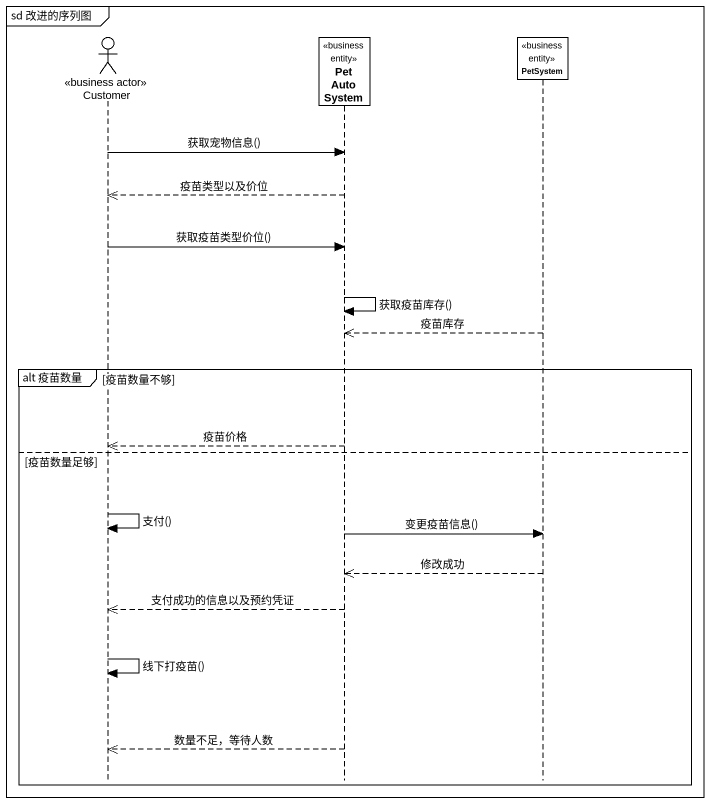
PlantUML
@startuml
mainframe sd 改进的序列图
hide footbox
actor Customer <<business actor>>
participant PetAutoSystem <<business entity>>
participant PetSystem <<business entity>>

Customer -> PetAutoSystem : 获取宠物信息()
PetAutoSystem -->> Customer : 疫苗类型以及价位
Customer -> PetAutoSystem : 获取疫苗类型价位()
PetAutoSystem -> PetAutoSystem : 获取疫苗库存()
PetSystem -->> PetAutoSystem : 疫苗库存
group alt 疫苗数量 [疫苗数量不够]
  PetAutoSystem -->> Customer : 疫苗价格
else 疫苗数量足够
  Customer -> Customer : 支付()
  PetAutoSystem -> PetSystem : 变更疫苗信息()
  PetSystem -->> PetAutoSystem : 修改成功
  PetAutoSystem -->> Customer : 支付成功的信息以及预约凭证
  Customer -> Customer : 线下打疫苗()
  PetAutoSystem -->> Customer : 数量不足，等待人数
end
@enduml
